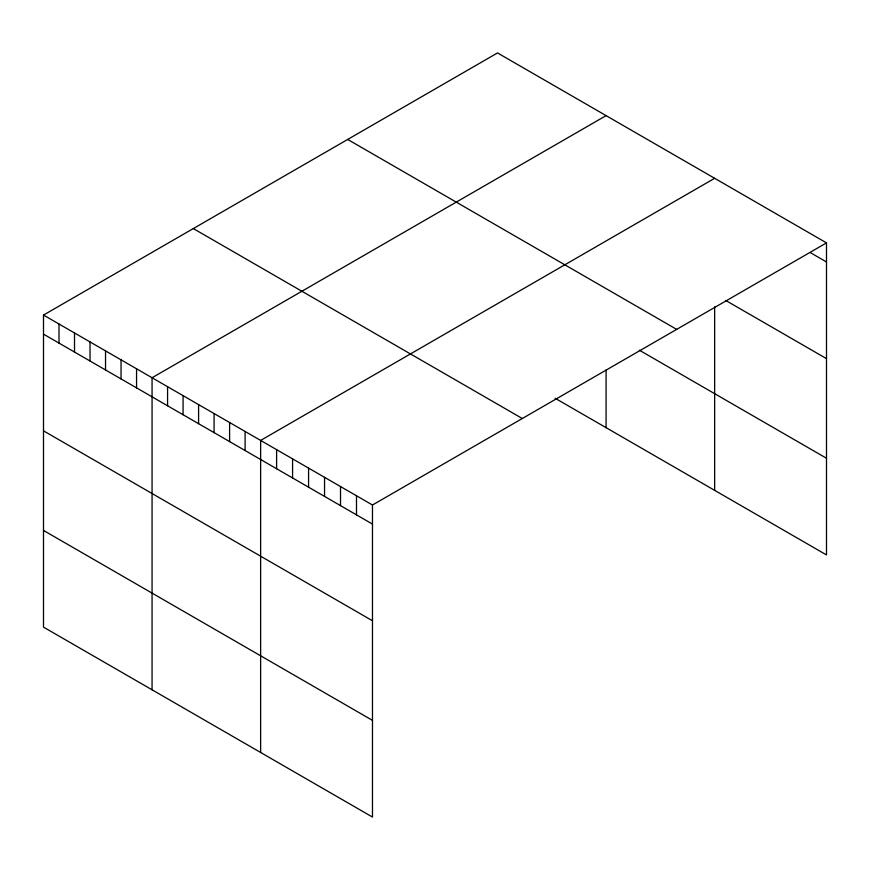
<?xml version="1.0" encoding="UTF-8"?>
<svg xmlns="http://www.w3.org/2000/svg" width="870" height="870" viewBox="0 0 870 870"><rect width="100%" height="100%" fill="white"/><g stroke="black" fill="none" stroke-linecap="round" stroke-linejoin="round"><path stroke-width="1.3" d="M826.5 242.882L372.48 505.002L372.48 817.06L43.5 627.118L43.5 315.07L497.52 52.939L826.5 242.882L826.5 554.929L555.125 398.253M606.086 115.623L152.065 377.754L152.065 689.801M714.651 178.296L260.63 440.427L260.63 752.474M810.525 252.735L826.5 261.957M726.058 300.65L826.5 358.636M347.695 139.45L676.675 329.382M639.319 350.175L826.5 458.251M193.325 228.571L522.304 418.503M43.5 315.07L372.48 505.002M43.5 334.145L372.48 524.088M43.5 430.835L372.48 620.767M43.5 530.439L372.48 720.371M714.651 306.827L714.651 490.354M606.086 369.935L606.086 427.67M356.493 495.78L356.493 514.855M340.518 486.558L340.518 505.633M324.543 477.325L324.543 496.411M308.567 468.103L308.567 487.178M292.581 458.881L292.581 477.956M276.606 449.649L276.606 468.734M245.112 431.476L245.112 450.551M229.604 422.515L229.604 441.601M214.096 413.565L214.096 432.64M198.588 404.615L198.588 423.69M183.081 395.654L183.081 414.74M167.573 386.704L167.573 405.779M136.557 368.793L136.557 387.879M121.05 359.843L121.05 378.918M105.531 350.893L105.531 369.967M90.023 341.932L90.023 361.017M74.515 332.982L74.515 352.056M59.008 324.021L59.008 343.106"/></g></svg>
